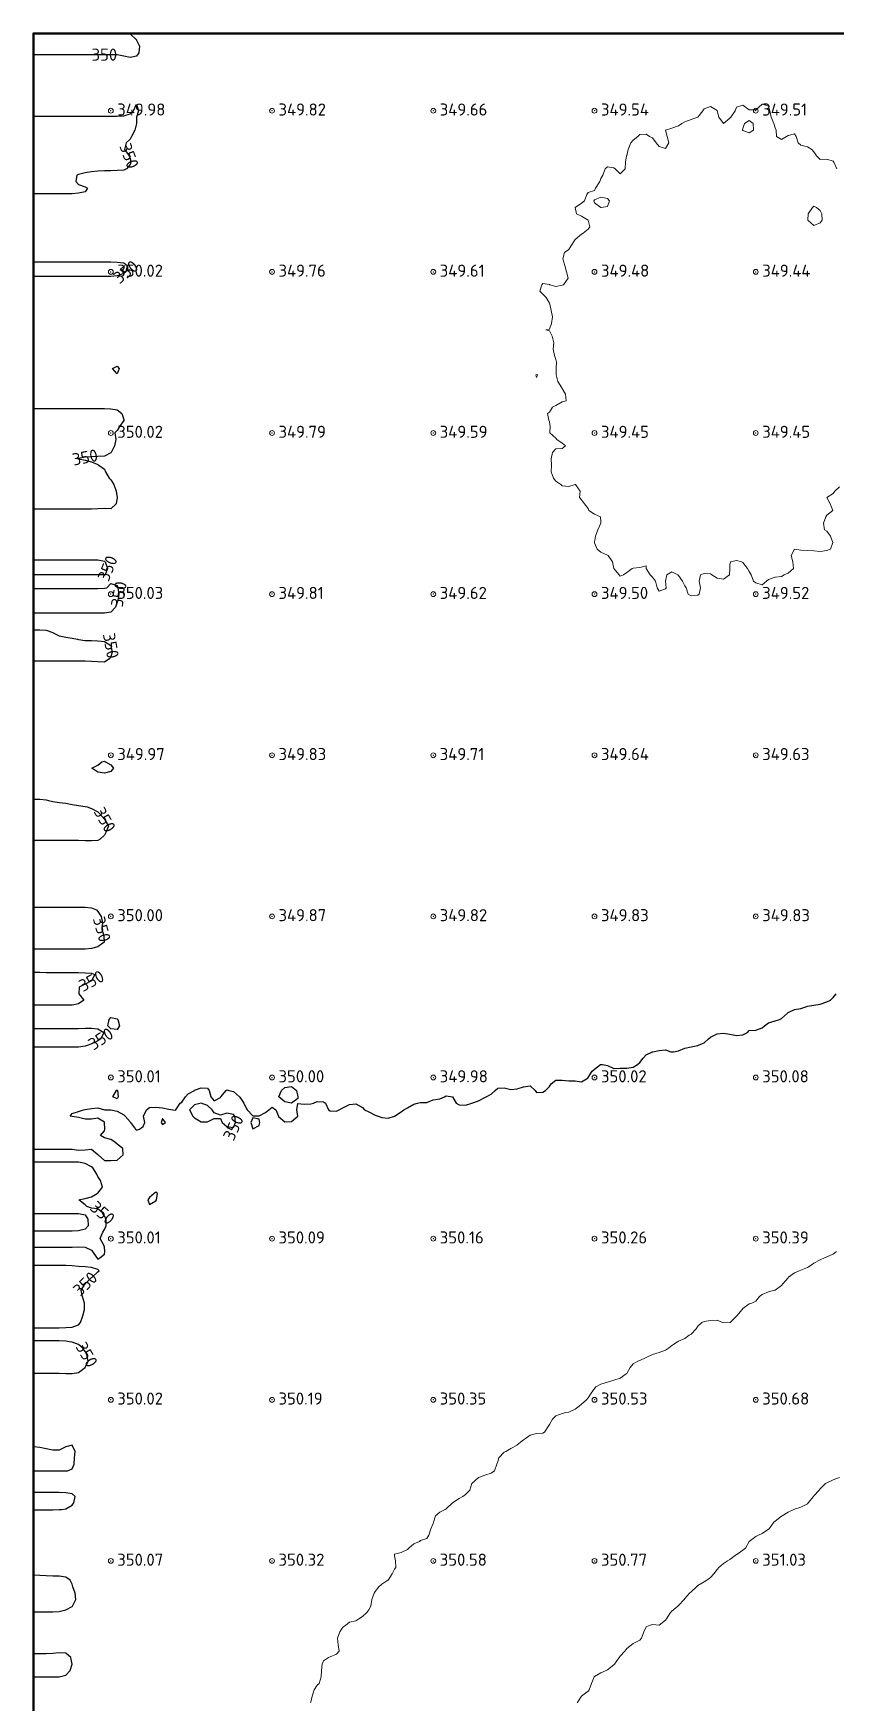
# Model space of a CAD drawing. Header units: metres. Extents: x 137 to 305, y -4507 to -4328.
# Drawn here: x 136.6 to 186.4, y -4431.3 to -4327.7 of the extents above; entities that cross this region are included whole.
import ezdxf
from ezdxf.enums import TextEntityAlignment as Align

# ---------------------------------------------------------------- set-up
doc = ezdxf.new("R2010")
doc.units = ezdxf.units.M
for name, color, linetype, lineweight in [('UZ329_ГОРИЗОНТАЛИ_ОСН', 30, 'Continuous', 13), ('UZ329_ГОРИЗОНТАЛИ_ПОДП', 30, 'Continuous', 13), ('UZ329_ГОРИЗОНТАЛИ_УТОЛЩ', 30, 'Continuous', 30), ('UZ330_ОТМЕТКИ', 7, 'Continuous', 13), ('РАМКА', 7, 'Continuous', 50)]:
    doc.layers.add(name, color=color, linetype=linetype, lineweight=lineweight)
doc.styles.add('GOST', font='isocpeur.ttf')

msp = doc.modelspace()

# ---------------------------------------------------------------- linework, layer by layer
at = {"layer": 'UZ329_ГОРИЗОНТАЛИ_ОСН'}
for points in [[(181.82, -4332.15, 349.5), (181.82, -4332.15, 349.5), (181.42, -4332.5, 349.5), (181.02, -4332.49, 349.5), (180.62, -4332.21, 349.5), (180.22, -4332.32, 349.5), (180.15, -4332.55, 349.5), (179.87, -4332.95, 349.5), (179.82, -4333.02, 349.5), (179.42, -4333.34, 349.5), (179.13, -4332.95, 349.5), (179.03, -4332.55, 349.5), (179.02, -4332.54, 349.5), (178.62, -4332.28, 349.5), (178.22, -4332.43, 349.5), (178.13, -4332.55, 349.5), (177.82, -4332.95, 349.5), (177.81, -4332.95, 349.5), (177.42, -4333.1, 349.5), (177.02, -4333.24, 349.5), (176.83, -4333.35, 349.5), (176.62, -4333.48, 349.5), (176.22, -4333.64, 349.5), (175.82, -4333.75, 349.5), (175.81, -4333.75, 349.5), (175.82, -4333.76, 349.5), (175.93, -4334.15, 349.5), (176.02, -4334.55, 349.5), (175.82, -4334.89, 349.5), (175.42, -4334.76, 349.5), (175.25, -4334.55, 349.5), (175.02, -4334.23, 349.5), (174.84, -4334.15, 349.5), (174.62, -4334.01, 349.5), (174.22, -4334.03, 349.5), (174.11, -4334.15, 349.5), (173.82, -4334.37, 349.5), (173.68, -4334.55, 349.5), (173.51, -4334.95, 349.5), (173.42, -4335.33, 349.5), (173.41, -4335.35, 349.5), (173.35, -4335.75, 349.5), (173.33, -4336.15, 349.5), (173.02, -4336.46, 349.5), (172.69, -4336.15, 349.5), (172.62, -4336.1, 349.5), (172.22, -4336.04, 349.5), (172.08, -4336.15, 349.5), (171.93, -4336.55, 349.5), (171.82, -4336.75, 349.5), (171.75, -4336.95, 349.5), (171.48, -4337.35, 349.5), (171.42, -4337.49, 349.5), (171.02, -4337.62, 349.5), (170.94, -4337.75, 349.5), (170.79, -4338.15, 349.5), (170.62, -4338.29, 349.5), (170.22, -4338.55, 349.5), (170.3, -4338.95, 349.5), (170.62, -4339.09, 349.5), (171.02, -4339.34, 349.5), (171.03, -4339.35, 349.5), (171.13, -4339.75, 349.5), (171.02, -4339.91, 349.5), (170.71, -4340.15, 349.5), (170.62, -4340.21, 349.5), (170.22, -4340.55, 349.5), (170.22, -4340.55, 349.5), (169.96, -4340.95, 349.5), (169.82, -4341.16, 349.5), (169.56, -4341.35, 349.5), (169.46, -4341.75, 349.5), (169.58, -4342.15, 349.5), (169.69, -4342.55, 349.5), (169.79, -4342.95, 349.5), (169.49, -4343.35, 349.5), (169.42, -4343.38, 349.5), (169.02, -4343.46, 349.5), (168.65, -4343.35, 349.5), (168.62, -4343.34, 349.5), (168.22, -4343.28, 349.5), (168.16, -4343.35, 349.5), (168.03, -4343.75, 349.5), (168.22, -4343.94, 349.5), (168.42, -4344.15, 349.5), (168.62, -4344.49, 349.5), (168.65, -4344.55, 349.5), (168.73, -4344.95, 349.5), (168.81, -4345.35, 349.5), (168.75, -4345.75, 349.5), (168.62, -4346.11, 349.5), (168.39, -4346.15, 349.5), (168.62, -4346.2, 349.5), (168.8, -4346.55, 349.5), (168.9, -4346.95, 349.5), (168.85, -4347.35, 349.5), (168.93, -4347.75, 349.5), (169.02, -4347.98, 349.5), (169.06, -4348.15, 349.5), (169.05, -4348.55, 349.5), (169.04, -4348.95, 349.5), (169.14, -4349.35, 349.5), (169.39, -4349.75, 349.5), (169.42, -4349.79, 349.5), (169.63, -4350.15, 349.5), (169.66, -4350.55, 349.5), (169.42, -4350.62, 349.5), (169.02, -4350.85, 349.5), (168.81, -4350.95, 349.5), (168.62, -4351.25, 349.5), (168.5, -4351.35, 349.5), (168.59, -4351.75, 349.5), (168.62, -4351.85, 349.5), (168.67, -4352.15, 349.5), (168.65, -4352.55, 349.5), (169.02, -4352.88, 349.5), (169.08, -4352.95, 349.5), (169.42, -4353.19, 349.5), (169.63, -4353.35, 349.5), (169.42, -4353.51, 349.5), (169.02, -4353.54, 349.5), (168.81, -4353.75, 349.5), (168.74, -4354.15, 349.5), (168.75, -4354.55, 349.5), (168.74, -4354.95, 349.5), (168.88, -4355.35, 349.5), (169.02, -4355.53, 349.5), (169.33, -4355.75, 349.5), (169.42, -4355.82, 349.5), (169.82, -4355.88, 349.5), (170.21, -4355.75, 349.5), (170.22, -4355.75, 349.5), (170.24, -4355.75, 349.5), (170.53, -4356.15, 349.5), (170.49, -4356.55, 349.5), (170.62, -4356.7, 349.5), (170.79, -4356.95, 349.5), (171.02, -4357.24, 349.5), (171.07, -4357.35, 349.5), (171.42, -4357.58, 349.5), (171.8, -4357.75, 349.5), (171.82, -4358.07, 349.5), (171.82, -4358.15, 349.5), (171.82, -4358.15, 349.5), (171.62, -4358.55, 349.5), (171.48, -4358.95, 349.5), (171.42, -4359.32, 349.5), (171.41, -4359.35, 349.5), (171.42, -4359.37, 349.5), (171.59, -4359.75, 349.5), (171.82, -4359.95, 349.5), (172.22, -4360.13, 349.5), (172.27, -4360.15, 349.5), (172.54, -4360.55, 349.5), (172.61, -4360.95, 349.5), (172.62, -4360.96, 349.5), (172.94, -4361.35, 349.5), (173.02, -4361.43, 349.5), (173.22, -4361.35, 349.5), (173.42, -4361.2, 349.5), (173.75, -4360.95, 349.5), (173.82, -4360.94, 349.5), (174.22, -4360.89, 349.5), (174.62, -4360.8, 349.5), (174.62, -4360.95, 349.5), (174.88, -4361.35, 349.5), (175.02, -4361.5, 349.5), (175.2, -4361.75, 349.5), (175.31, -4362.15, 349.5), (175.42, -4362.36, 349.5), (175.82, -4362.22, 349.5), (175.87, -4362.15, 349.5), (175.83, -4361.75, 349.5), (175.91, -4361.35, 349.5), (176.22, -4361.17, 349.5), (176.58, -4361.35, 349.5), (176.62, -4361.39, 349.5), (176.87, -4361.75, 349.5), (177.02, -4362.04, 349.5), (177.1, -4362.15, 349.5), (177.23, -4362.55, 349.5), (177.42, -4362.66, 349.5), (177.82, -4362.61, 349.5), (177.92, -4362.55, 349.5), (178, -4362.15, 349.5), (177.9, -4361.75, 349.5), (178, -4361.35, 349.5), (178.22, -4361.27, 349.5), (178.62, -4361.3, 349.5), (178.7, -4361.35, 349.5), (179.02, -4361.55, 349.5), (179.42, -4361.62, 349.5), (179.8, -4361.35, 349.5), (179.81, -4360.95, 349.5), (179.82, -4360.73, 349.5), (179.85, -4360.55, 349.5), (180.22, -4360.46, 349.5), (180.53, -4360.55, 349.5), (180.62, -4360.59, 349.5), (180.9, -4360.95, 349.5), (181.02, -4361.15, 349.5), (181.14, -4361.35, 349.5), (181.27, -4361.75, 349.5), (181.42, -4361.84, 349.5), (181.82, -4361.98, 349.5), (182.08, -4361.75, 349.5), (182.22, -4361.64, 349.5), (182.62, -4361.49, 349.5), (183.02, -4361.45, 349.5), (183.18, -4361.35, 349.5), (183.42, -4361.24, 349.5), (183.76, -4360.95, 349.5), (183.72, -4360.55, 349.5), (183.61, -4360.15, 349.5), (183.82, -4359.75, 349.5), (184.22, -4359.83, 349.5), (184.62, -4359.85, 349.5), (185.02, -4359.86, 349.5), (185.42, -4359.9, 349.5), (185.82, -4359.85, 349.5), (186.05, -4359.75, 349.5), (186.2, -4359.35, 349.5), (186.06, -4358.95, 349.5), (185.82, -4358.65, 349.5), (185.69, -4358.55, 349.5), (185.62, -4358.15, 349.5), (185.76, -4357.75, 349.5), (185.82, -4357.64, 349.5), (186.2, -4357.35, 349.5), (186.03, -4356.95, 349.5), (185.83, -4356.55, 349.5), (186.22, -4356.3, 349.5), (186.33, -4356.15, 349.5), (186.62, -4355.9, 349.5)], [(186.44, -4336.15, 349.5), (186.26, -4335.75, 349.5), (186.22, -4335.68, 349.5), (185.82, -4335.55, 349.5), (185.42, -4335.58, 349.5), (185.18, -4335.35, 349.5), (185.02, -4335.11, 349.5), (184.89, -4334.95, 349.5), (184.62, -4334.78, 349.5), (184.22, -4334.68, 349.5), (184.06, -4334.55, 349.5), (183.93, -4334.15, 349.5), (183.82, -4333.99, 349.5), (183.42, -4334.08, 349.5), (183.32, -4334.15, 349.5), (183.02, -4334.34, 349.5), (182.71, -4334.15, 349.5), (182.68, -4333.75, 349.5), (182.62, -4333.61, 349.5), (182.54, -4333.35, 349.5), (182.37, -4332.95, 349.5), (182.29, -4332.55, 349.5), (182.22, -4332.26, 349.5), (181.84, -4332.15, 349.5), (181.82, -4332.15, 349.5)], [(181.02, -4333.15, 349.5), (181.26, -4333.35, 349.5), (181.27, -4333.75, 349.5), (181.02, -4333.93, 349.5), (180.62, -4333.77, 349.5), (180.6, -4333.75, 349.5), (180.62, -4333.65, 349.5), (180.72, -4333.35, 349.5), (181.02, -4333.15, 349.5)], [(171.42, -4338.08, 349.5), (171.82, -4337.91, 349.5), (172.22, -4337.99, 349.5), (172.34, -4338.15, 349.5), (172.22, -4338.49, 349.5), (171.83, -4338.55, 349.5), (171.82, -4338.55, 349.5), (171.81, -4338.55, 349.5), (171.42, -4338.26, 349.5), (171.37, -4338.15, 349.5), (171.42, -4338.08, 349.5)], [(185.02, -4338.47, 349.5), (185.19, -4338.55, 349.5), (185.42, -4338.74, 349.5), (185.51, -4338.95, 349.5), (185.53, -4339.35, 349.5), (185.42, -4339.5, 349.5), (185.02, -4339.67, 349.5), (184.65, -4339.35, 349.5), (184.68, -4338.95, 349.5), (184.93, -4338.55, 349.5), (185.02, -4338.47, 349.5)], [(167.82, -4348.91, 349.5), (167.78, -4348.95, 349.5), (167.82, -4349.11, 349.5), (167.91, -4348.95, 349.5), (167.82, -4348.91, 349.5)], [(153.8, -4431.35, 350.5), (153.82, -4431.31, 350.5), (153.9, -4430.95, 350.5), (154.04, -4430.55, 350.5), (154.22, -4430.27, 350.5), (154.35, -4430.15, 350.5), (154.46, -4429.75, 350.5), (154.48, -4429.35, 350.5), (154.53, -4428.95, 350.5), (154.62, -4428.76, 350.5), (154.93, -4428.55, 350.5), (155.02, -4428.5, 350.5), (155.42, -4428.33, 350.5), (155.58, -4428.15, 350.5), (155.52, -4427.75, 350.5), (155.48, -4427.35, 350.5), (155.63, -4426.95, 350.5), (155.82, -4426.66, 350.5), (155.98, -4426.55, 350.5), (156.22, -4426.35, 350.5), (156.62, -4426.27, 350.5), (156.81, -4426.15, 350.5), (157.02, -4426.01, 350.5), (157.29, -4425.75, 350.5), (157.42, -4425.58, 350.5), (157.55, -4425.35, 350.5), (157.61, -4424.95, 350.5), (157.76, -4424.55, 350.5), (157.82, -4424.44, 350.5), (158.04, -4424.15, 350.5), (158.22, -4424, 350.5), (158.61, -4423.75, 350.5), (158.62, -4423.74, 350.5), (158.87, -4423.35, 350.5), (159.02, -4423.07, 350.5), (159.09, -4422.95, 350.5), (159.08, -4422.55, 350.5), (159.02, -4422.24, 350.5), (159.01, -4422.15, 350.5), (159.02, -4422.13, 350.5), (159.42, -4422.02, 350.5), (159.82, -4421.84, 350.5), (159.9, -4421.75, 350.5), (160.22, -4421.49, 350.5), (160.56, -4421.35, 350.5), (160.62, -4421.29, 350.5), (161.02, -4421.15, 350.5), (161.14, -4420.95, 350.5), (161.27, -4420.55, 350.5), (161.42, -4420.22, 350.5), (161.44, -4420.15, 350.5), (161.56, -4419.75, 350.5), (161.82, -4419.53, 350.5), (162.15, -4419.35, 350.5), (162.22, -4419.31, 350.5), (162.61, -4418.95, 350.5), (162.62, -4418.94, 350.5), (163.02, -4418.67, 350.5), (163.26, -4418.55, 350.5), (163.42, -4418.42, 350.5), (163.68, -4418.15, 350.5), (163.82, -4417.75, 350.5), (163.82, -4417.75, 350.5), (164.22, -4417.38, 350.5), (164.28, -4417.35, 350.5), (164.62, -4417.23, 350.5), (165.02, -4417.11, 350.5), (165.22, -4416.95, 350.5), (165.37, -4416.55, 350.5), (165.42, -4416.39, 350.5), (165.49, -4416.15, 350.5), (165.82, -4415.81, 350.5), (165.92, -4415.75, 350.5), (166.22, -4415.58, 350.5), (166.62, -4415.36, 350.5), (166.63, -4415.35, 350.5), (167.02, -4415.04, 350.5), (167.14, -4414.95, 350.5), (167.42, -4414.75, 350.5), (167.82, -4414.65, 350.5), (168.22, -4414.62, 350.5), (168.32, -4414.55, 350.5), (168.59, -4414.15, 350.5), (168.62, -4414.09, 350.5), (168.81, -4413.75, 350.5), (169.02, -4413.54, 350.5), (169.42, -4413.4, 350.5), (169.64, -4413.35, 350.5), (169.82, -4413.31, 350.5), (170.22, -4413.13, 350.5), (170.46, -4412.95, 350.5), (170.62, -4412.82, 350.5), (170.92, -4412.55, 350.5), (171.02, -4412.42, 350.5), (171.22, -4412.15, 350.5), (171.42, -4411.85, 350.5), (171.51, -4411.75, 350.5), (171.82, -4411.58, 350.5), (172.22, -4411.45, 350.5), (172.55, -4411.35, 350.5), (172.62, -4411.33, 350.5), (173.02, -4411.2, 350.5), (173.38, -4410.95, 350.5), (173.42, -4410.91, 350.5), (173.63, -4410.55, 350.5), (173.82, -4410.31, 350.5), (174.11, -4410.15, 350.5), (174.22, -4410.11, 350.5), (174.62, -4409.92, 350.5), (175.01, -4409.75, 350.5), (175.02, -4409.74, 350.5), (175.42, -4409.62, 350.5), (175.82, -4409.47, 350.5), (176.01, -4409.35, 350.5), (176.22, -4409.18, 350.5), (176.56, -4408.95, 350.5), (176.62, -4408.92, 350.5), (177.02, -4408.74, 350.5), (177.29, -4408.55, 350.5), (177.42, -4408.47, 350.5), (177.72, -4408.15, 350.5), (177.82, -4407.98, 350.5), (178.08, -4407.75, 350.5), (178.22, -4407.7, 350.5), (178.62, -4407.63, 350.5), (179.02, -4407.61, 350.5), (179.35, -4407.75, 350.5), (179.42, -4407.77, 350.5), (179.82, -4407.75, 350.5), (179.83, -4407.75, 350.5), (180.22, -4407.37, 350.5), (180.24, -4407.35, 350.5), (180.57, -4406.95, 350.5), (180.62, -4406.89, 350.5), (181.02, -4406.6, 350.5), (181.17, -4406.55, 350.5), (181.42, -4406.43, 350.5), (181.65, -4406.15, 350.5), (181.82, -4406.01, 350.5), (182.22, -4405.85, 350.5), (182.58, -4405.75, 350.5), (182.62, -4405.74, 350.5), (183.02, -4405.45, 350.5), (183.1, -4405.35, 350.5), (183.42, -4404.99, 350.5), (183.46, -4404.95, 350.5), (183.82, -4404.68, 350.5), (184.11, -4404.55, 350.5), (184.22, -4404.51, 350.5), (184.62, -4404.34, 350.5), (184.91, -4404.15, 350.5), (185.02, -4404.08, 350.5), (185.42, -4403.87, 350.5), (185.68, -4403.75, 350.5), (185.82, -4403.68, 350.5), (186.22, -4403.52, 350.5), (186.42, -4403.35, 350.5)], [(170.34, -4431.35, 351), (170.62, -4430.95, 351), (170.62, -4430.95, 351), (171.02, -4430.64, 351), (171.09, -4430.55, 351), (171.23, -4430.15, 351), (171.4, -4429.75, 351), (171.42, -4429.73, 351), (171.82, -4429.49, 351), (172.14, -4429.35, 351), (172.22, -4429.32, 351), (172.62, -4429, 351), (172.65, -4428.95, 351), (172.94, -4428.55, 351), (173.02, -4428.47, 351), (173.3, -4428.15, 351), (173.42, -4427.99, 351), (173.72, -4427.75, 351), (173.82, -4427.68, 351), (174.22, -4427.46, 351), (174.33, -4427.35, 351), (174.47, -4426.95, 351), (174.62, -4426.64, 351), (174.81, -4426.55, 351), (175.02, -4426.49, 351), (175.42, -4426.53, 351), (175.82, -4426.22, 351), (175.88, -4426.15, 351), (176.14, -4425.75, 351), (176.22, -4425.66, 351), (176.58, -4425.35, 351), (176.62, -4425.32, 351), (176.98, -4424.95, 351), (177.02, -4424.89, 351), (177.32, -4424.55, 351), (177.42, -4424.47, 351), (177.74, -4424.15, 351), (177.82, -4424.08, 351), (178.22, -4423.84, 351), (178.39, -4423.75, 351), (178.62, -4423.57, 351), (178.81, -4423.35, 351), (179.02, -4423.09, 351), (179.14, -4422.95, 351), (179.42, -4422.72, 351), (179.67, -4422.55, 351), (179.82, -4422.46, 351), (180.22, -4422.16, 351), (180.24, -4422.15, 351), (180.62, -4421.88, 351), (180.78, -4421.75, 351), (181.02, -4421.35, 351), (181.02, -4421.35, 351), (181.42, -4421.03, 351), (181.59, -4420.95, 351), (181.82, -4420.85, 351), (182.22, -4420.59, 351), (182.26, -4420.55, 351), (182.55, -4420.15, 351), (182.62, -4420.09, 351), (183.02, -4419.77, 351), (183.06, -4419.75, 351), (183.42, -4419.52, 351), (183.79, -4419.35, 351), (183.82, -4419.34, 351), (184.22, -4419.22, 351), (184.62, -4419, 351), (184.68, -4418.95, 351), (185, -4418.55, 351), (185.02, -4418.52, 351), (185.35, -4418.15, 351), (185.42, -4418.07, 351), (185.75, -4417.75, 351), (185.82, -4417.7, 351), (186.22, -4417.52, 351), (186.62, -4417.37, 351)]]:
    msp.add_polyline3d(points, dxfattribs=at)
at = {"layer": 'UZ329_ГОРИЗОНТАЛИ_УТОЛЩ'}
for points in [[(142.56, -4327.75, 350), (142.62, -4327.77, 350), (143.01, -4328.15, 350), (143.02, -4328.17, 350), (143.19, -4328.55, 350), (143.16, -4328.95, 350), (143.02, -4329.16, 350), (142.62, -4329.25, 350), (142.22, -4329.16, 350), (141.82, -4329.09, 350), (141.42, -4329.07, 350), (141.02, -4329.07, 350), (140.62, -4329.07, 350), (140.22, -4329.07, 350), (139.82, -4329.07, 350), (139.42, -4329.07, 350), (139.02, -4329.07, 350), (138.62, -4329.07, 350), (138.22, -4329.07, 350), (137.82, -4329.07, 350), (137.42, -4329.07, 350), (137.02, -4329.07, 350), (136.62, -4329.07, 350)], [(136.62, -4332.89, 350), (137.02, -4332.89, 350), (137.42, -4332.89, 350), (137.82, -4332.89, 350), (138.22, -4332.89, 350), (138.62, -4332.89, 350), (139.02, -4332.89, 350), (139.42, -4332.89, 350), (139.82, -4332.89, 350), (140.22, -4332.89, 350), (140.62, -4332.89, 350), (141.02, -4332.89, 350), (141.42, -4332.89, 350), (141.82, -4332.89, 350), (142.22, -4332.87, 350), (142.62, -4332.74, 350), (142.83, -4332.55, 350), (143.02, -4332.15, 350), (143.13, -4332.55, 350), (143.02, -4332.95, 350), (143.02, -4333.05, 350), (143.01, -4333.35, 350), (142.91, -4333.75, 350), (142.71, -4334.15, 350), (142.62, -4334.32, 350), (142.37, -4334.55, 350), (142.26, -4334.95, 350), (142.56, -4335.35, 350), (142.62, -4335.51, 350), (142.67, -4335.75, 350), (142.62, -4335.89, 350), (142.39, -4336.15, 350), (142.22, -4336.23, 350), (141.82, -4336.26, 350), (141.42, -4336.27, 350), (141.02, -4336.28, 350), (140.62, -4336.3, 350), (140.22, -4336.35, 350), (139.82, -4336.41, 350), (139.42, -4336.51, 350), (139.32, -4336.55, 350), (139.24, -4336.95, 350), (139.42, -4337.12, 350), (139.82, -4337.28, 350), (139.97, -4337.35, 350), (139.82, -4337.59, 350), (139.42, -4337.67, 350), (139.02, -4337.7, 350), (138.62, -4337.71, 350), (138.22, -4337.71, 350), (137.82, -4337.71, 350), (137.42, -4337.71, 350), (137.02, -4337.71, 350), (136.62, -4337.71, 350)], [(136.62, -4341.93, 350), (137.02, -4341.93, 350), (137.42, -4341.93, 350), (137.82, -4341.93, 350), (138.22, -4341.93, 350), (138.62, -4341.93, 350), (139.02, -4341.93, 350), (139.42, -4341.93, 350), (139.82, -4341.93, 350), (140.22, -4341.93, 350), (140.62, -4341.93, 350), (141.02, -4341.93, 350), (141.42, -4341.93, 350), (141.82, -4341.94, 350), (142.22, -4341.99, 350), (142.44, -4342.15, 350), (142.35, -4342.55, 350), (142.22, -4342.65, 350), (141.82, -4342.8, 350), (141.42, -4342.83, 350), (141.02, -4342.83, 350), (140.62, -4342.83, 350), (140.22, -4342.83, 350), (139.82, -4342.83, 350), (139.42, -4342.83, 350), (139.02, -4342.83, 350), (138.62, -4342.83, 350), (138.22, -4342.83, 350), (137.82, -4342.83, 350), (137.42, -4342.83, 350), (137.02, -4342.83, 350), (136.62, -4342.83, 350)], [(141.82, -4348.41, 350), (141.93, -4348.55, 350), (141.82, -4348.87, 350), (141.53, -4348.55, 350), (141.82, -4348.41, 350)], [(136.62, -4351.03, 350), (137.02, -4351.03, 350), (137.42, -4351.03, 350), (137.82, -4351.03, 350), (138.22, -4351.03, 350), (138.62, -4351.03, 350), (139.02, -4351.03, 350), (139.42, -4351.03, 350), (139.82, -4351.03, 350), (140.22, -4351.03, 350), (140.62, -4351.03, 350), (141.02, -4351.03, 350), (141.42, -4351.04, 350), (141.82, -4351.11, 350), (142.1, -4351.35, 350), (142.22, -4351.72, 350), (142.23, -4351.75, 350), (142.22, -4351.77, 350), (141.95, -4352.15, 350), (141.82, -4352.39, 350), (141.67, -4352.55, 350), (141.73, -4352.95, 350), (141.64, -4353.35, 350), (141.44, -4353.75, 350), (141.42, -4353.79, 350), (141.02, -4353.99, 350), (140.62, -4354.01, 350), (140.22, -4354.02, 350), (139.82, -4354.06, 350), (139.42, -4354.13, 350), (139.37, -4354.15, 350), (139.42, -4354.16, 350), (139.82, -4354.23, 350), (140.22, -4354.34, 350), (140.62, -4354.5, 350), (140.68, -4354.55, 350), (141.02, -4354.79, 350), (141.09, -4354.95, 350), (141.31, -4355.35, 350), (141.42, -4355.46, 350), (141.61, -4355.75, 350), (141.75, -4356.15, 350), (141.81, -4356.55, 350), (141.75, -4356.95, 350), (141.42, -4357.25, 350), (141.02, -4357.24, 350), (140.62, -4357.26, 350), (140.22, -4357.27, 350), (139.82, -4357.27, 350), (139.42, -4357.27, 350), (139.02, -4357.27, 350), (138.62, -4357.27, 350), (138.22, -4357.27, 350), (137.82, -4357.27, 350), (137.42, -4357.27, 350), (137.02, -4357.27, 350), (136.62, -4357.27, 350)], [(136.62, -4360.42, 350), (137.02, -4360.42, 350), (137.42, -4360.42, 350), (137.82, -4360.42, 350), (138.22, -4360.42, 350), (138.62, -4360.42, 350), (139.02, -4360.42, 350), (139.42, -4360.42, 350), (139.82, -4360.42, 350), (140.22, -4360.42, 350), (140.62, -4360.43, 350), (141.02, -4360.51, 350), (141.07, -4360.55, 350), (141.22, -4360.95, 350), (141.06, -4361.35, 350), (141.02, -4361.35, 350), (140.62, -4361.35, 350), (140.22, -4361.35, 350), (139.82, -4361.35, 350), (139.42, -4361.35, 350), (139.02, -4361.35, 350), (138.62, -4361.35, 350), (138.22, -4361.35, 350), (137.82, -4361.35, 350), (137.42, -4361.35, 350), (137.02, -4361.35, 350), (136.62, -4361.35, 350)], [(136.62, -4362.2, 350), (137.02, -4362.2, 350), (137.42, -4362.2, 350), (137.82, -4362.2, 350), (138.22, -4362.2, 350), (138.62, -4362.2, 350), (139.02, -4362.2, 350), (139.42, -4362.2, 350), (139.82, -4362.2, 350), (140.22, -4362.2, 350), (140.62, -4362.2, 350), (141.02, -4362.18, 350), (141.17, -4362.15, 350), (141.42, -4361.88, 350), (141.82, -4362.01, 350), (141.85, -4362.15, 350), (141.92, -4362.55, 350), (141.85, -4362.95, 350), (141.82, -4363.05, 350), (141.71, -4363.35, 350), (141.42, -4363.67, 350), (141.02, -4363.73, 350), (140.62, -4363.74, 350), (140.22, -4363.74, 350), (139.82, -4363.74, 350), (139.42, -4363.74, 350), (139.02, -4363.74, 350), (138.62, -4363.74, 350), (138.22, -4363.74, 350), (137.82, -4363.74, 350), (137.42, -4363.74, 350), (137.02, -4363.74, 350), (136.62, -4363.74, 350)], [(136.62, -4364.76, 350), (137.02, -4364.76, 350), (137.42, -4364.79, 350), (137.82, -4364.93, 350), (137.84, -4364.95, 350), (138.22, -4365.14, 350), (138.62, -4365.23, 350), (139.02, -4365.29, 350), (139.35, -4365.35, 350), (139.42, -4365.36, 350), (139.82, -4365.42, 350), (140.22, -4365.43, 350), (140.62, -4365.44, 350), (141.02, -4365.5, 350), (141.42, -4365.73, 350), (141.43, -4365.75, 350), (141.5, -4366.15, 350), (141.42, -4366.42, 350), (141.35, -4366.55, 350), (141.02, -4366.77, 350), (140.62, -4366.76, 350), (140.22, -4366.73, 350), (139.82, -4366.72, 350), (139.42, -4366.72, 350), (139.02, -4366.72, 350), (138.62, -4366.72, 350), (138.22, -4366.72, 350), (137.82, -4366.72, 350), (137.42, -4366.72, 350), (137.02, -4366.72, 350), (136.62, -4366.72, 350)], [(141.02, -4372.92, 350), (141.09, -4372.95, 350), (141.42, -4373.14, 350), (141.58, -4373.35, 350), (141.42, -4373.56, 350), (141.02, -4373.67, 350), (140.62, -4373.6, 350), (140.24, -4373.35, 350), (140.62, -4373.16, 350), (140.86, -4372.95, 350), (141.02, -4372.92, 350)], [(136.62, -4375.27, 350), (137.02, -4375.28, 350), (137.42, -4375.32, 350), (137.56, -4375.35, 350), (137.82, -4375.42, 350), (138.22, -4375.49, 350), (138.62, -4375.53, 350), (139.02, -4375.6, 350), (139.42, -4375.66, 350), (139.82, -4375.72, 350), (139.96, -4375.75, 350), (140.22, -4375.85, 350), (140.62, -4376.07, 350), (140.69, -4376.15, 350), (141.02, -4376.51, 350), (141.05, -4376.55, 350), (141.28, -4376.95, 350), (141.12, -4377.35, 350), (141.02, -4377.51, 350), (140.75, -4377.75, 350), (140.62, -4377.84, 350), (140.22, -4377.87, 350), (139.82, -4377.86, 350), (139.42, -4377.85, 350), (139.02, -4377.85, 350), (138.62, -4377.85, 350), (138.22, -4377.85, 350), (137.82, -4377.85, 350), (137.42, -4377.85, 350), (137.02, -4377.85, 350), (136.62, -4377.85, 350)], [(136.62, -4381.97, 350), (137.02, -4381.97, 350), (137.42, -4381.97, 350), (137.82, -4381.97, 350), (138.22, -4381.97, 350), (138.62, -4381.97, 350), (139.02, -4381.97, 350), (139.42, -4381.97, 350), (139.82, -4381.97, 350), (140.22, -4382.01, 350), (140.54, -4382.15, 350), (140.62, -4382.24, 350), (140.82, -4382.55, 350), (140.91, -4382.95, 350), (140.87, -4383.35, 350), (140.98, -4383.75, 350), (141.01, -4384.15, 350), (140.62, -4384.43, 350), (140.23, -4384.55, 350), (140.22, -4384.55, 350), (139.82, -4384.58, 350), (139.42, -4384.58, 350), (139.02, -4384.58, 350), (138.62, -4384.58, 350), (138.22, -4384.58, 350), (137.82, -4384.58, 350), (137.42, -4384.58, 350), (137.02, -4384.58, 350), (136.62, -4384.58, 350)], [(136.62, -4386.01, 350), (137.02, -4386.02, 350), (137.42, -4386.03, 350), (137.82, -4386.03, 350), (138.22, -4386.04, 350), (138.62, -4386.04, 350), (139.02, -4386.04, 350), (139.42, -4386.04, 350), (139.82, -4386.05, 350), (140.22, -4386.08, 350), (140.42, -4386.15, 350), (140.22, -4386.55, 350), (140.22, -4386.55, 350), (139.82, -4386.76, 350), (139.46, -4386.95, 350), (139.43, -4387.35, 350), (139.75, -4387.75, 350), (139.42, -4387.98, 350), (139.02, -4388.05, 350), (138.62, -4388.06, 350), (138.22, -4388.07, 350), (137.82, -4388.07, 350), (137.42, -4388.07, 350), (137.02, -4388.07, 350), (136.62, -4388.07, 350)], [(136.62, -4396.99, 350), (137.02, -4396.99, 350), (137.42, -4396.99, 350), (137.82, -4396.99, 350), (138.22, -4396.99, 350), (138.62, -4396.99, 350), (139.02, -4397, 350), (139.42, -4397.05, 350), (139.82, -4397.03, 350), (140.22, -4397, 350), (140.62, -4397.33, 350), (140.64, -4397.35, 350), (141.02, -4397.7, 350), (141.42, -4397.7, 350), (141.82, -4397.68, 350), (142.19, -4397.35, 350), (142.16, -4396.95, 350), (141.82, -4396.69, 350), (141.64, -4396.55, 350), (141.42, -4396.4, 350), (141.02, -4396.29, 350), (140.77, -4396.15, 350), (141.02, -4395.86, 350), (141.05, -4395.75, 350), (141.03, -4395.35, 350), (141.02, -4395.32, 350), (140.62, -4395.07, 350), (140.22, -4395.14, 350), (139.82, -4395.13, 350), (139.42, -4395.03, 350), (139.02, -4394.97, 350), (138.89, -4394.95, 350), (139.02, -4394.79, 350), (139.42, -4394.65, 350), (139.73, -4394.55, 350), (139.82, -4394.54, 350), (140.22, -4394.47, 350), (140.62, -4394.44, 350), (141.02, -4394.55, 350), (141.1, -4394.55, 350), (141.42, -4394.56, 350), (141.82, -4394.64, 350), (142.22, -4394.86, 350), (142.3, -4394.95, 350), (142.62, -4395.31, 350), (142.65, -4395.35, 350), (142.96, -4395.75, 350), (143.02, -4395.81, 350), (143.2, -4395.75, 350), (143.42, -4395.6, 350), (143.54, -4395.35, 350), (143.45, -4394.95, 350), (143.63, -4394.55, 350), (143.82, -4394.42, 350), (144.22, -4394.38, 350), (144.62, -4394.44, 350), (145.02, -4394.51, 350), (145.26, -4394.55, 350), (145.42, -4394.57, 350), (145.45, -4394.55, 350), (145.72, -4394.15, 350), (145.82, -4394.08, 350), (146.06, -4393.75, 350), (146.22, -4393.56, 350), (146.61, -4393.35, 350), (146.62, -4393.34, 350), (147.02, -4393.2, 350), (147.42, -4393.21, 350), (147.51, -4393.35, 350), (147.63, -4393.75, 350), (147.82, -4394, 350), (148.22, -4393.79, 350), (148.25, -4393.75, 350), (148.58, -4393.35, 350), (148.62, -4393.31, 350), (148.73, -4393.35, 350), (149.02, -4393.42, 350), (149.41, -4393.75, 350), (149.42, -4393.76, 350), (149.67, -4394.15, 350), (149.82, -4394.46, 350), (149.88, -4394.55, 350), (150.22, -4394.92, 350), (150.62, -4394.93, 350), (151.02, -4394.72, 350), (151.23, -4394.55, 350), (151.42, -4394.38, 350), (151.65, -4394.55, 350), (151.81, -4394.95, 350), (151.82, -4394.96, 350), (152.22, -4395.3, 350), (152.62, -4395.27, 350), (153.01, -4394.95, 350), (152.96, -4394.55, 350), (153.02, -4394.17, 350), (153.42, -4394.21, 350), (153.82, -4394.19, 350), (153.99, -4394.15, 350), (154.22, -4394.04, 350), (154.62, -4394.06, 350), (154.74, -4394.15, 350), (154.93, -4394.55, 350), (155.02, -4394.62, 350), (155.42, -4394.63, 350), (155.58, -4394.55, 350), (155.82, -4394.43, 350), (156.22, -4394.22, 350), (156.62, -4394.18, 350), (157.02, -4394.42, 350), (157.16, -4394.55, 350), (157.42, -4394.69, 350), (157.82, -4394.89, 350), (158, -4394.95, 350), (158.22, -4395.03, 350), (158.62, -4395.08, 350), (159.02, -4394.95, 350), (159.02, -4394.95, 350), (159.42, -4394.69, 350), (159.6, -4394.55, 350), (159.82, -4394.43, 350), (160.22, -4394.2, 350), (160.44, -4394.15, 350), (160.62, -4394.1, 350), (161.02, -4394.11, 350), (161.42, -4393.94, 350), (161.82, -4393.87, 350), (162.11, -4393.75, 350), (162.22, -4393.69, 350), (162.62, -4393.74, 350), (162.62, -4393.75, 350), (162.84, -4394.15, 350), (163.02, -4394.25, 350), (163.42, -4394.26, 350), (163.82, -4394.15, 350), (163.82, -4394.15, 350), (164.22, -4394, 350), (164.62, -4393.79, 350), (164.69, -4393.75, 350), (165.02, -4393.59, 350), (165.26, -4393.35, 350), (165.42, -4393.22, 350), (165.82, -4393.19, 350), (166.22, -4393.29, 350), (166.62, -4393.26, 350), (167.02, -4393.13, 350), (167.42, -4393.07, 350), (167.73, -4393.35, 350), (167.82, -4393.49, 350), (168.22, -4393.46, 350), (168.37, -4393.35, 350), (168.62, -4393.11, 350), (168.74, -4392.95, 350), (169.02, -4392.71, 350), (169.42, -4392.71, 350), (169.82, -4392.75, 350), (170.22, -4392.75, 350), (170.62, -4392.81, 350), (171.02, -4392.56, 350), (171.03, -4392.55, 350), (171.28, -4392.15, 350), (171.42, -4392.04, 350), (171.8, -4391.75, 350), (171.82, -4391.74, 350), (171.91, -4391.75, 350), (172.22, -4391.8, 350), (172.62, -4391.99, 350), (173.02, -4391.98, 350), (173.42, -4391.96, 350), (173.82, -4391.9, 350), (174.08, -4391.75, 350), (174.22, -4391.62, 350), (174.44, -4391.35, 350), (174.62, -4391.15, 350), (175.02, -4390.95, 350), (175.03, -4390.95, 350), (175.42, -4390.88, 350), (175.82, -4390.83, 350), (176.16, -4390.95, 350), (176.22, -4390.96, 350), (176.32, -4390.95, 350), (176.62, -4390.89, 350), (177.02, -4390.73, 350), (177.42, -4390.65, 350), (177.82, -4390.57, 350), (177.87, -4390.55, 350), (178.22, -4390.39, 350), (178.48, -4390.15, 350), (178.62, -4390.05, 350), (179.02, -4389.84, 350), (179.42, -4389.8, 350), (179.82, -4389.85, 350), (180.22, -4389.94, 350), (180.62, -4389.91, 350), (180.9, -4389.75, 350), (181.02, -4389.64, 350), (181.42, -4389.61, 350), (181.82, -4389.47, 350), (181.96, -4389.35, 350), (182.22, -4389.16, 350), (182.62, -4389.03, 350), (182.89, -4388.95, 350), (183.02, -4388.89, 350), (183.39, -4388.55, 350), (183.42, -4388.52, 350), (183.82, -4388.33, 350), (184.22, -4388.26, 350), (184.58, -4388.15, 350), (184.62, -4388.13, 350), (185.02, -4388.06, 350), (185.42, -4387.99, 350), (185.82, -4387.86, 350), (186.05, -4387.75, 350), (186.22, -4387.59, 350), (186.41, -4387.35, 350)], [(141.42, -4388.82, 350), (141.82, -4388.9, 350), (141.85, -4388.95, 350), (141.96, -4389.35, 350), (141.82, -4389.57, 350), (141.42, -4389.52, 350), (141.23, -4389.35, 350), (141.31, -4388.95, 350), (141.42, -4388.82, 350)], [(136.62, -4389.5, 350), (137.02, -4389.5, 350), (137.42, -4389.5, 350), (137.82, -4389.5, 350), (138.22, -4389.5, 350), (138.62, -4389.5, 350), (139.02, -4389.5, 350), (139.42, -4389.5, 350), (139.82, -4389.49, 350), (140.22, -4389.48, 350), (140.62, -4389.52, 350), (140.99, -4389.75, 350), (140.8, -4390.15, 350), (140.62, -4390.27, 350), (140.22, -4390.45, 350), (140.02, -4390.55, 350), (139.82, -4390.61, 350), (139.42, -4390.66, 350), (139.02, -4390.67, 350), (138.62, -4390.67, 350), (138.22, -4390.67, 350), (137.82, -4390.67, 350), (137.42, -4390.67, 350), (137.02, -4390.67, 350), (136.62, -4390.67, 350)], [(141.82, -4393.32, 350), (141.83, -4393.35, 350), (141.87, -4393.75, 350), (141.82, -4393.87, 350), (141.55, -4393.75, 350), (141.77, -4393.35, 350), (141.82, -4393.32, 350)], [(152.22, -4393.17, 350), (152.62, -4393.11, 350), (152.93, -4393.35, 350), (153.02, -4393.75, 350), (153.02, -4393.75, 350), (153.02, -4393.86, 350), (152.62, -4394.14, 350), (152.22, -4394.05, 350), (151.85, -4393.75, 350), (152.01, -4393.35, 350), (152.22, -4393.17, 350)], [(146.62, -4394.24, 350), (146.3, -4394.55, 350), (146.51, -4394.95, 350), (146.62, -4395.06, 350), (147.02, -4395.31, 350), (147.42, -4395.31, 350), (147.82, -4395.1, 350), (148.22, -4395.1, 350), (148.33, -4395.35, 350), (148.62, -4395.59, 350), (149.02, -4395.66, 350), (149.16, -4395.35, 350), (149.12, -4394.95, 350), (149.02, -4394.84, 350), (148.62, -4394.77, 350), (148.22, -4394.89, 350), (147.82, -4394.74, 350), (147.71, -4394.55, 350), (147.42, -4394.28, 350), (147.02, -4394.15, 350), (146.62, -4394.24, 350)], [(144.62, -4395.1, 350), (144.54, -4395.35, 350), (144.62, -4395.46, 350), (144.81, -4395.35, 350), (144.62, -4395.1, 350)], [(150.22, -4395.05, 350), (150.1, -4395.35, 350), (150.22, -4395.73, 350), (150.62, -4395.52, 350), (150.66, -4395.35, 350), (150.62, -4395.14, 350), (150.22, -4395.05, 350)], [(136.62, -4403.07, 350), (137.02, -4403.07, 350), (137.42, -4403.07, 350), (137.82, -4403.07, 350), (138.22, -4403.07, 350), (138.62, -4403.07, 350), (139.02, -4403.07, 350), (139.42, -4403.06, 350), (139.82, -4403.08, 350), (140.22, -4403.27, 350), (140.29, -4403.35, 350), (140.56, -4403.75, 350), (140.62, -4403.83, 350), (140.74, -4403.75, 350), (141.02, -4403.52, 350), (141.05, -4403.35, 350), (141.02, -4403.07, 350), (140.98, -4402.95, 350), (140.76, -4402.55, 350), (140.92, -4402.15, 350), (141.02, -4401.99, 350), (141.14, -4401.75, 350), (141.13, -4401.35, 350), (141.02, -4401.15, 350), (140.91, -4400.95, 350), (140.62, -4400.7, 350), (140.22, -4400.65, 350), (139.94, -4400.55, 350), (139.82, -4400.46, 350), (139.44, -4400.15, 350), (139.82, -4400.06, 350), (140.22, -4399.96, 350), (140.58, -4399.75, 350), (140.62, -4399.72, 350), (140.9, -4399.35, 350), (140.77, -4398.95, 350), (140.62, -4398.7, 350), (140.55, -4398.55, 350), (140.31, -4398.15, 350), (140.22, -4398.1, 350), (139.82, -4397.89, 350), (139.42, -4397.81, 350), (139.02, -4397.8, 350), (138.62, -4397.8, 350), (138.22, -4397.8, 350), (137.82, -4397.8, 350), (137.42, -4397.8, 350), (137.02, -4397.8, 350), (136.62, -4397.8, 350)], [(144.22, -4399.67, 350), (144.1, -4399.75, 350), (143.82, -4400, 350), (143.71, -4400.15, 350), (143.82, -4400.44, 350), (144.22, -4400.2, 350), (144.25, -4400.15, 350), (144.32, -4399.75, 350), (144.22, -4399.67, 350)], [(136.62, -4400.98, 350), (137.02, -4400.98, 350), (137.42, -4400.98, 350), (137.82, -4400.98, 350), (138.22, -4400.98, 350), (138.62, -4400.98, 350), (139.02, -4400.98, 350), (139.42, -4400.99, 350), (139.82, -4401.08, 350), (139.99, -4401.35, 350), (140.02, -4401.75, 350), (139.82, -4401.97, 350), (139.42, -4402.07, 350), (139.02, -4402.09, 350), (138.62, -4402.09, 350), (138.22, -4402.09, 350), (137.82, -4402.09, 350), (137.42, -4402.09, 350), (137.02, -4402.09, 350), (136.62, -4402.09, 350)], [(136.62, -4408.09, 350), (137.02, -4408.09, 350), (137.42, -4408.09, 350), (137.82, -4408.09, 350), (138.22, -4408.08, 350), (138.62, -4408.07, 350), (139.02, -4408.05, 350), (139.42, -4407.9, 350), (139.53, -4407.75, 350), (139.68, -4407.35, 350), (139.79, -4406.95, 350), (139.79, -4406.55, 350), (139.67, -4406.15, 350), (139.59, -4405.75, 350), (139.82, -4405.36, 350), (139.83, -4405.35, 350), (140.22, -4404.97, 350), (140.27, -4404.95, 350), (140.62, -4404.62, 350), (140.7, -4404.55, 350), (140.62, -4404.46, 350), (140.22, -4404.35, 350), (139.82, -4404.3, 350), (139.42, -4404.27, 350), (139.02, -4404.24, 350), (138.62, -4404.22, 350), (138.22, -4404.22, 350), (137.82, -4404.22, 350), (137.42, -4404.21, 350), (137.02, -4404.21, 350), (136.62, -4404.21, 350)], [(136.62, -4410.9, 350), (137.02, -4410.9, 350), (137.42, -4410.9, 350), (137.82, -4410.9, 350), (138.22, -4410.9, 350), (138.62, -4410.91, 350), (139.02, -4410.92, 350), (139.42, -4410.85, 350), (139.82, -4410.55, 350), (139.82, -4410.55, 350), (140.01, -4410.15, 350), (139.93, -4409.75, 350), (139.82, -4409.55, 350), (139.69, -4409.35, 350), (139.42, -4409.12, 350), (139.02, -4408.97, 350), (138.84, -4408.95, 350), (138.62, -4408.91, 350), (138.22, -4408.9, 350), (137.82, -4408.89, 350), (137.42, -4408.89, 350), (137.02, -4408.89, 350), (136.62, -4408.89, 350)], [(136.62, -4416.96, 350), (137.02, -4416.96, 350), (137.42, -4416.96, 350), (137.82, -4416.96, 350), (138.22, -4416.96, 350), (138.62, -4416.97, 350), (138.74, -4416.95, 350), (139.02, -4416.84, 350), (139.14, -4416.55, 350), (139.16, -4416.15, 350), (139.2, -4415.75, 350), (139.02, -4415.37, 350), (138.62, -4415.47, 350), (138.22, -4415.67, 350), (137.82, -4415.67, 350), (137.42, -4415.6, 350), (137.02, -4415.52, 350), (136.62, -4415.48, 350)], [(136.62, -4419.38, 350), (137.02, -4419.38, 350), (137.42, -4419.38, 350), (137.82, -4419.38, 350), (138.22, -4419.37, 350), (138.36, -4419.35, 350), (138.62, -4419.31, 350), (139.02, -4419.1, 350), (139.13, -4418.95, 350), (139.2, -4418.55, 350), (139.02, -4418.38, 350), (138.62, -4418.32, 350), (138.22, -4418.3, 350), (137.82, -4418.3, 350), (137.42, -4418.3, 350), (137.02, -4418.3, 350), (136.62, -4418.3, 350)], [(136.62, -4425.71, 350), (137.02, -4425.71, 350), (137.42, -4425.71, 350), (137.82, -4425.71, 350), (138.22, -4425.69, 350), (138.62, -4425.58, 350), (139.02, -4425.38, 350), (139.05, -4425.35, 350), (139.25, -4424.95, 350), (139.2, -4424.55, 350), (139.06, -4424.15, 350), (139.02, -4424, 350), (138.89, -4423.75, 350), (138.62, -4423.56, 350), (138.22, -4423.5, 350), (137.82, -4423.49, 350), (137.42, -4423.47, 350), (137.02, -4423.45, 350), (136.62, -4423.43, 350)], [(136.62, -4429.74, 350), (137.02, -4429.74, 350), (137.42, -4429.74, 350), (137.82, -4429.74, 350), (138.22, -4429.74, 350), (138.62, -4429.64, 350), (138.89, -4429.35, 350), (139.02, -4428.95, 350), (138.93, -4428.55, 350), (138.62, -4428.27, 350), (138.22, -4428.26, 350), (137.82, -4428.3, 350), (137.42, -4428.32, 350), (137.02, -4428.32, 350), (136.62, -4428.32, 350)]]:
    msp.add_polyline3d(points, dxfattribs=at)
at = {"layer": 'UZ330_ОТМЕТКИ'}
for centre in [(141.42, -4332.55, 349.98), (151.42, -4332.55, 349.82), (161.42, -4332.55, 349.66), (171.42, -4332.55, 349.54), (181.42, -4332.55, 349.51), (141.42, -4342.55, 350.02), (151.42, -4342.55, 349.76), (161.42, -4342.55, 349.61), (171.42, -4342.55, 349.48), (181.42, -4342.55, 349.44), (141.42, -4352.55, 350.02), (151.42, -4352.55, 349.79), (161.42, -4352.55, 349.59), (171.42, -4352.55, 349.45), (181.42, -4352.55, 349.45), (141.42, -4362.55, 350.03), (151.42, -4362.55, 349.81), (161.42, -4362.55, 349.62), (171.42, -4362.55, 349.5), (181.42, -4362.55, 349.52), (141.42, -4372.55, 349.97), (151.42, -4372.55, 349.83), (161.42, -4372.55, 349.71), (171.42, -4372.55, 349.64), (181.42, -4372.55, 349.63), (141.42, -4382.55, 350), (151.42, -4382.55, 349.87), (161.42, -4382.55, 349.82), (171.42, -4382.55, 349.83), (181.42, -4382.55, 349.83), (141.42, -4392.55, 350.01), (151.42, -4392.55, 350), (161.42, -4392.55, 349.98), (171.42, -4392.55, 350.02), (181.42, -4392.55, 350.08), (141.42, -4402.55, 350.01), (151.42, -4402.55, 350.09), (161.42, -4402.55, 350.16), (171.42, -4402.55, 350.26), (181.42, -4402.55, 350.39), (141.42, -4412.55, 350.02), (151.42, -4412.55, 350.19), (161.42, -4412.55, 350.35), (171.42, -4412.55, 350.53), (181.42, -4412.55, 350.68), (141.42, -4422.55, 350.07), (151.42, -4422.55, 350.32), (161.42, -4422.55, 350.58), (171.42, -4422.55, 350.77), (181.42, -4422.55, 351.03)]:
    msp.add_circle(centre, 0.15, dxfattribs=at)
for p in [(141.42, -4332.55, 349.98), (151.42, -4332.55, 349.82), (161.42, -4332.55, 349.66), (171.42, -4332.55, 349.54), (181.42, -4332.55, 349.51), (141.42, -4342.55, 350.02), (151.42, -4342.55, 349.76), (161.42, -4342.55, 349.61), (171.42, -4342.55, 349.48), (181.42, -4342.55, 349.44), (141.42, -4352.55, 350.02), (151.42, -4352.55, 349.79), (161.42, -4352.55, 349.59), (171.42, -4352.55, 349.45), (181.42, -4352.55, 349.45), (141.42, -4362.55, 350.03), (151.42, -4362.55, 349.81), (161.42, -4362.55, 349.62), (171.42, -4362.55, 349.5), (181.42, -4362.55, 349.52), (141.42, -4372.55, 349.97), (151.42, -4372.55, 349.83), (161.42, -4372.55, 349.71), (171.42, -4372.55, 349.64), (181.42, -4372.55, 349.63), (141.42, -4382.55, 350), (151.42, -4382.55, 349.87), (161.42, -4382.55, 349.82), (171.42, -4382.55, 349.83), (181.42, -4382.55, 349.83), (141.42, -4392.55, 350.01), (151.42, -4392.55, 350), (161.42, -4392.55, 349.98), (171.42, -4392.55, 350.02), (181.42, -4392.55, 350.08), (141.42, -4402.55, 350.01), (151.42, -4402.55, 350.09), (161.42, -4402.55, 350.16), (171.42, -4402.55, 350.26), (181.42, -4402.55, 350.39), (141.42, -4412.55, 350.02), (151.42, -4412.55, 350.19), (161.42, -4412.55, 350.35), (171.42, -4412.55, 350.53), (181.42, -4412.55, 350.68), (141.42, -4422.55, 350.07), (151.42, -4422.55, 350.32), (161.42, -4422.55, 350.58), (171.42, -4422.55, 350.77), (181.42, -4422.55, 351.03)]:
    msp.add_point(p, dxfattribs=at)
at = {"layer": 'РАМКА'}
msp.add_lwpolyline([(136.62, -4493.97), (302.69, -4493.97), (302.69, -4327.75), (136.62, -4327.75)], close=True, dxfattribs=at)

# ---------------------------------------------------------------- texts
at = {"layer": 'UZ329_ГОРИЗОНТАЛИ_ПОДП', "style": 'GOST'}
for rotation, p in [(359.9939, (141.02, -4329.07)), (-69.7534, (142.56, -4335.35)), (37.8959, (142.35, -4342.55)), (11.1379, (139.82, -4354.06)), (68.0615, (141.22, -4360.95)), (79.7925, (141.92, -4362.55)), (-79.8136, (141.43, -4365.75)), (-60.4324, (141.05, -4376.55)), (-74.4626, (140.87, -4383.35)), (27.9205, (140.22, -4386.55)), (32.8597, (140.8, -4390.15)), (65.2732, (149.02, -4395.66)), (319.4919, (140.91, -4400.95)), (44.2515, (139.83, -4405.35)), (300.1751, (139.93, -4409.75))]:
    msp.add_text('350', height=0.75, rotation=rotation, dxfattribs=at).set_placement(p, align=Align.MIDDLE_CENTER)
at = {"layer": 'UZ330_ОТМЕТКИ', "style": 'GOST'}
for s, p in [('349.98', (141.82, -4332.85)), ('349.82', (151.82, -4332.85)), ('349.66', (161.82, -4332.85)), ('349.54', (171.82, -4332.85)), ('349.51', (181.82, -4332.85)), ('350.02', (141.82, -4342.85)), ('349.76', (151.82, -4342.85)), ('349.61', (161.82, -4342.85)), ('349.48', (171.82, -4342.85)), ('349.44', (181.82, -4342.85)), ('350.02', (141.82, -4352.85)), ('349.79', (151.82, -4352.85)), ('349.59', (161.82, -4352.85)), ('349.45', (171.82, -4352.85)), ('349.45', (181.82, -4352.85)), ('350.03', (141.82, -4362.85)), ('349.81', (151.82, -4362.85)), ('349.62', (161.82, -4362.85)), ('349.50', (171.82, -4362.85)), ('349.52', (181.82, -4362.85)), ('349.97', (141.82, -4372.85)), ('349.83', (151.82, -4372.85)), ('349.71', (161.82, -4372.85)), ('349.64', (171.82, -4372.85)), ('349.63', (181.82, -4372.85)), ('350.00', (141.82, -4382.85)), ('349.87', (151.82, -4382.85)), ('349.82', (161.82, -4382.85)), ('349.83', (171.82, -4382.85)), ('349.83', (181.82, -4382.85)), ('350.01', (141.82, -4392.85)), ('350.00', (151.82, -4392.85)), ('349.98', (161.82, -4392.85)), ('350.02', (171.82, -4392.85)), ('350.08', (181.82, -4392.85)), ('350.01', (141.82, -4402.85)), ('350.09', (151.82, -4402.85)), ('350.16', (161.82, -4402.85)), ('350.26', (171.82, -4402.85)), ('350.39', (181.82, -4402.85)), ('350.02', (141.82, -4412.85)), ('350.19', (151.82, -4412.85)), ('350.35', (161.82, -4412.85)), ('350.53', (171.82, -4412.85)), ('350.68', (181.82, -4412.85)), ('350.07', (141.82, -4422.85)), ('350.32', (151.82, -4422.85)), ('350.58', (161.82, -4422.85)), ('350.77', (171.82, -4422.85)), ('351.03', (181.82, -4422.85))]:
    msp.add_text(s, height=0.75, dxfattribs=at).set_placement(p)

doc.saveas('drawing.dxf')
